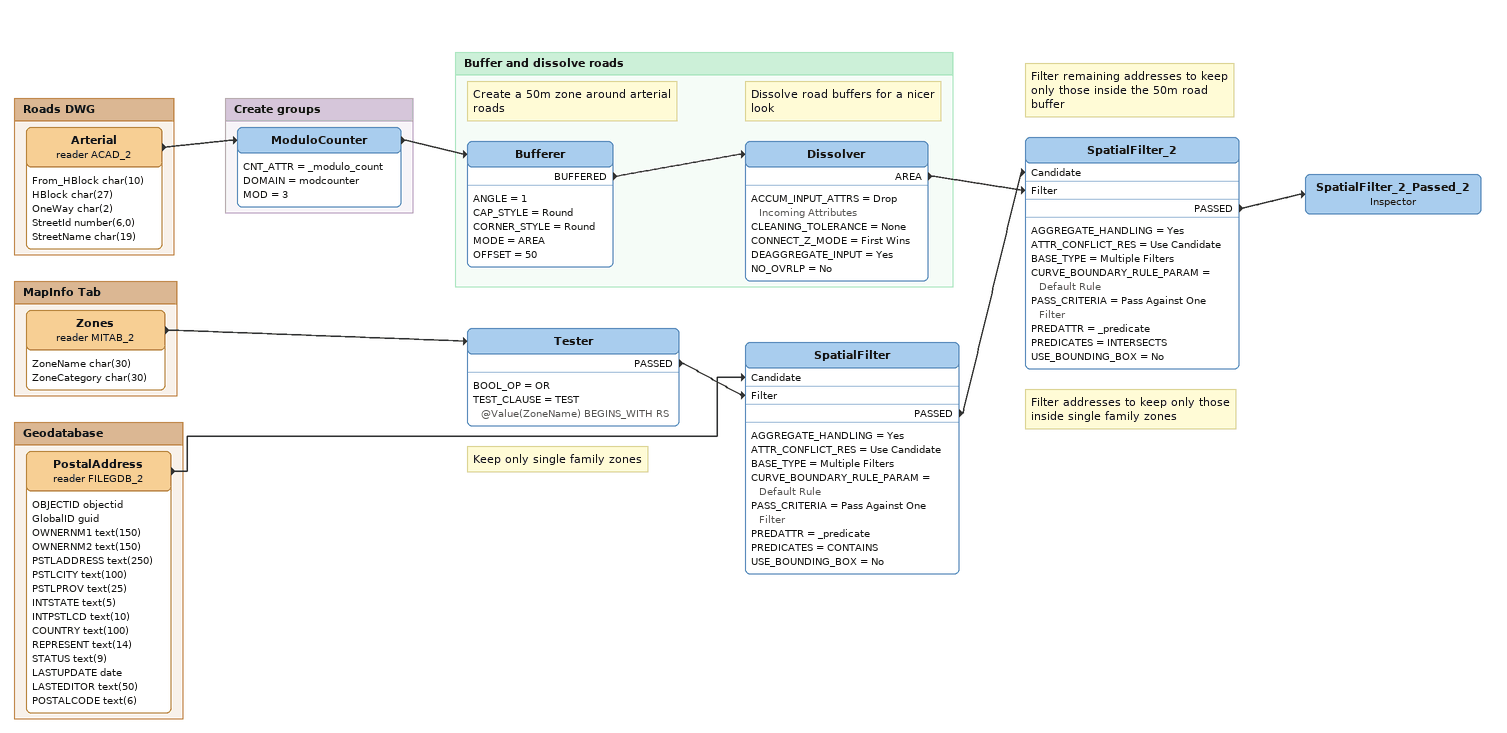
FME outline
Note: Keep only single family zones
Tester
    BOOL_OP = OR
    TEST_CLAUSE = TEST @Value(ZoneName) BEGINS_WITH RS
    PASSED -> SpatialFilter [Filter]
Note: Filter addresses to keep only those inside single family zones
SpatialFilter
    AGGREGATE_HANDLING = Yes
    ATTR_CONFLICT_RES = Use Candidate
    BASE_TYPE = Multiple Filters
    CURVE_BOUNDARY_RULE_PARAM = Default Rule
    PASS_CRITERIA = Pass Against One Filter
    PREDATTR = _predicate
    PREDICATES = CONTAINS
    USE_BOUNDING_BOX = No
    PASSED -> SpatialFilter_2 [Candidate]
Note: Filter remaining addresses to keep only those inside the 50m road buffer
SpatialFilter_2
    AGGREGATE_HANDLING = Yes
    ATTR_CONFLICT_RES = Use Candidate
    BASE_TYPE = Multiple Filters
    CURVE_BOUNDARY_RULE_PARAM = Default Rule
    PASS_CRITERIA = Pass Against One Filter
    PREDATTR = _predicate
    PREDICATES = INTERSECTS
    USE_BOUNDING_BOX = No
    PASSED -> SpatialFilter_2_Passed_2
SpatialFilter_2_Passed_2: Inspector

Bookmark: Roads DWG
Arterial (reader ACAD_2)
    attributes: From_HBlock char(10), HBlock char(27), OneWay char(2), StreetId number(6,0), StreetName char(19)
    -> ModuloCounter

Bookmark: Create groups
ModuloCounter
    CNT_ATTR = _modulo_count
    DOMAIN = modcounter
    MOD = 3
    -> Bufferer

Bookmark: Buffer and dissolve roads
Note: Create a 50m zone around arterial roads
Bufferer
    ANGLE = 1
    CAP_STYLE = Round
    CORNER_STYLE = Round
    MODE = AREA
    OFFSET = 50
    BUFFERED -> Dissolver
Note: Dissolve road buffers for a nicer look
Dissolver
    ACCUM_INPUT_ATTRS = Drop Incoming Attributes
    CLEANING_TOLERANCE = None
    CONNECT_Z_MODE = First Wins
    DEAGGREGATE_INPUT = Yes
    NO_OVRLP = No
    AREA -> SpatialFilter_2 [Filter]

Bookmark: MapInfo Tab
Zones (reader MITAB_2)
    attributes: ZoneName char(30), ZoneCategory char(30)
    -> Tester

Bookmark: Geodatabase
PostalAddress (reader FILEGDB_2)
    attributes: OBJECTID objectid, GlobalID guid, OWNERNM1 text(150), OWNERNM2 text(150), PSTLADDRESS text(250), PSTLCITY text(100), PSTLPROV text(25), INTSTATE text(5), INTPSTLCD text(10), COUNTRY text(100), REPRESENT text(14), STATUS text(9), LASTUPDATE date, LASTEDITOR text(50), POSTALCODE text(6)
    -> SpatialFilter [Candidate]
